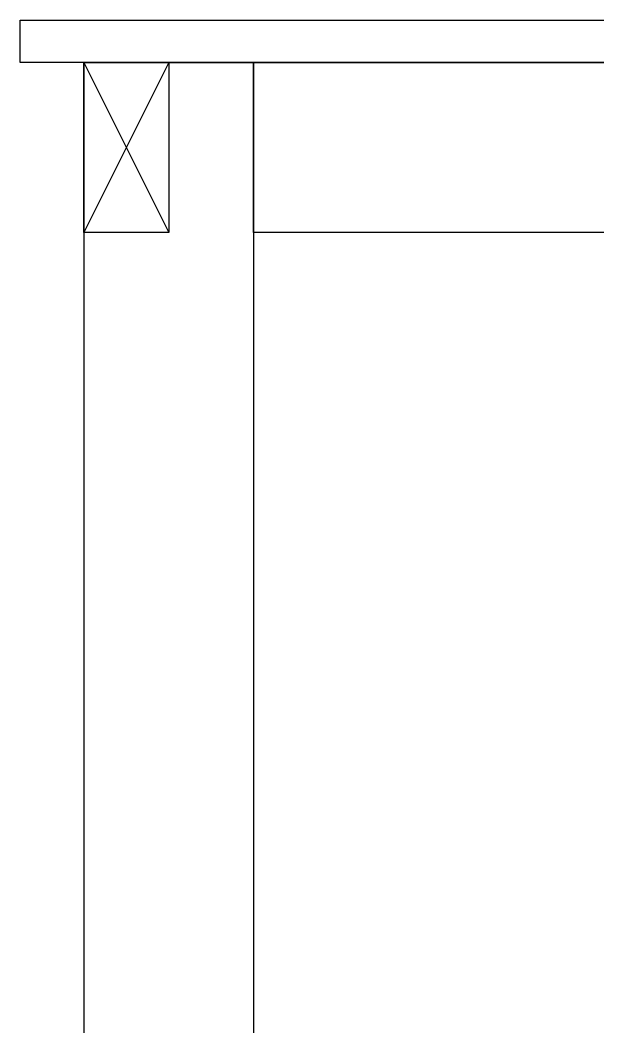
# Model space of a CAD drawing. Header units: inches. Extents: x 0 to 23821, y 0 to 11279.
# Drawn here: x 5027.1 to 5299.3, y 2160.3 to 2634.2 of the extents above; entities that cross this region are included whole.
import ezdxf

# ---------------------------------------------------------------- set-up
doc = ezdxf.new("R2010")
doc.units = ezdxf.units.IN
doc.header["$LTSCALE"] = 10
doc.header["$MEASUREMENT"] = 0

# ---------------------------------------------------------------- blocks, each defined once
blk = doc.blocks.new('A$C0680ba2b')
at = {"color": 0, "linetype": 'ByBlock', "lineweight": -3}
for p, q in [((-20, 40), (20, -40)), ((20, 40), (-20, -40))]:
    blk.add_line(p, q, dxfattribs=at)
blk.add_lwpolyline([(-20, 40), (20, 40), (20, -40), (-20, -40)], close=True, dxfattribs=at)
blk = doc.blocks.new('A$Cd79cac07')
at = {"color": 0}
for p, q in [((10, 20), (2290, 20)), ((10, 0), (10, 20)), ((2290, 0), (10, 0)), ((40, 0), (40, -774.5)), ((40, 0), (120, 0)), ((120, 0), (120, -774.5))]:
    blk.add_line(p, q, dxfattribs=at)
blk.add_lwpolyline([(120, 0), (2180, 0), (2180, -80), (120, -80)], close=True, dxfattribs=at)
at = {"color": 0, "linetype": 'ByBlock', "lineweight": -3}
blk.add_blockref('A$C0680ba2b', (60, -40), dxfattribs=at)

msp = doc.modelspace()

# ---------------------------------------------------------------- block references
at = {"color": 252}
msp.add_blockref('A$Cd79cac07', (5017.14339049, 2614.22111145, -227228.55083111), dxfattribs=at)

doc.saveas('drawing.dxf')
